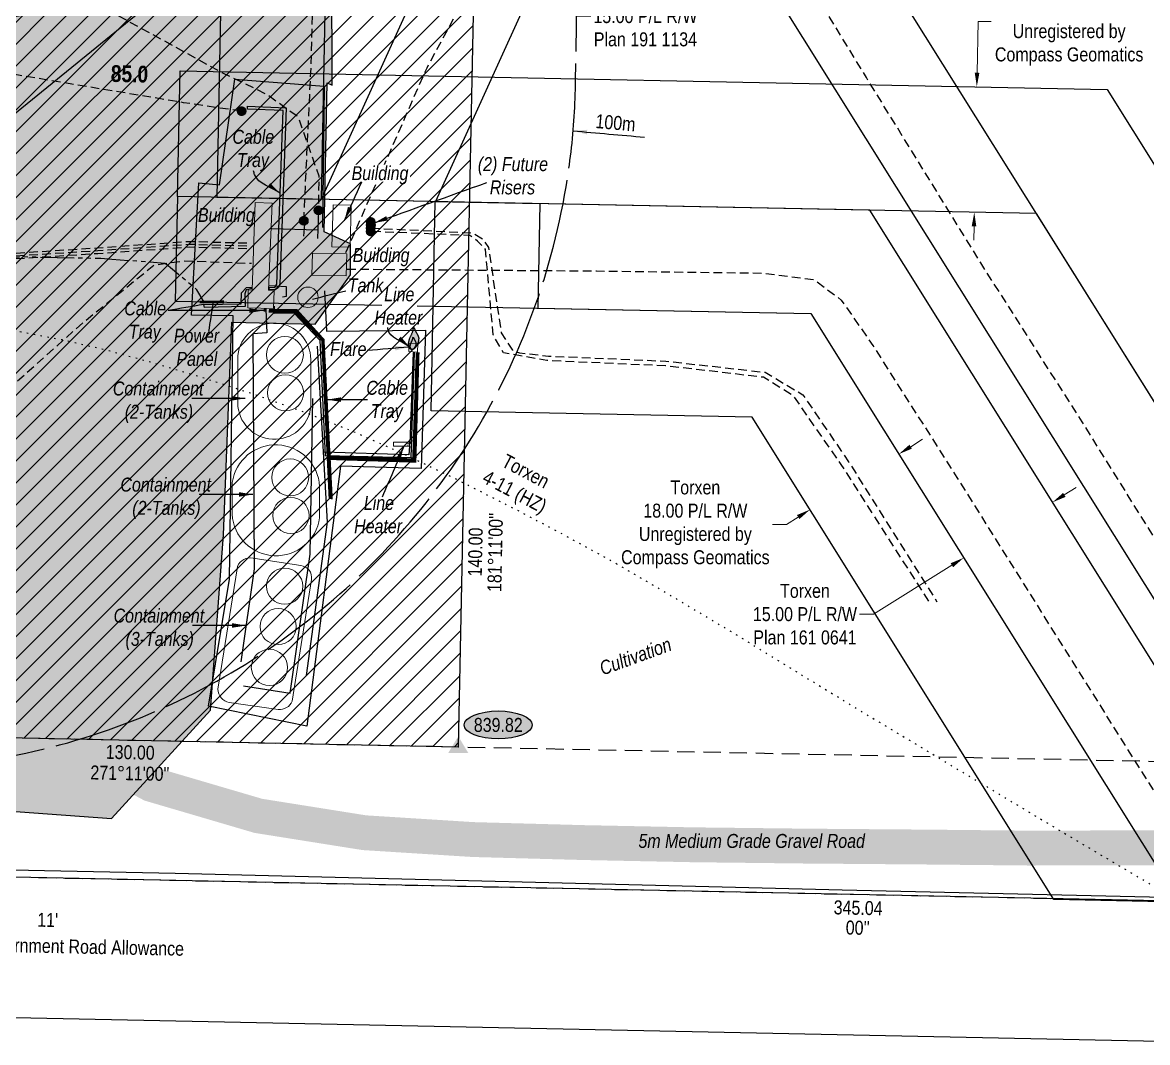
# Model space of a CAD drawing. Extents: x 396534 to 402867, y 5681657 to 5687495.
# Drawn here: x 401006 to 401811, y 5684359 to 5685090 of the extents above; entities that cross this region are included whole.
import ezdxf
from ezdxf.enums import TextEntityAlignment as Align

# ---------------------------------------------------------------- set-up
doc = ezdxf.new("R2010")
doc.units = 0
doc.header["$LTSCALE"] = 5
doc.header["$PDSIZE"] = 0.5
for name, pattern in [('foc-ACCESSROAD', [3.75, 2.5, -1.25]), ('foc-BUFFER', [16.75, 15, -1.75]), ('foc-DOT', [1, 0.2, -0.8]), ('POWERLINE5', [7.8, 2.4, -0.6, 0.6, -0.6, 0.6, -0.6, 2.4]), ('UG_PIPE', [1.875, 1.25, -0.625])]:
    doc.linetypes.add(name, pattern=pattern)
doc.layers.get('Defpoints').update_dxf_attribs({"color": 9})
for name, color, linetype in [('ABADATA-DRILL', 8, 'foc-DOT'), ('AS-CABLE', 224, 'foc-CABLE'), ('AS-FENCE', 48, 'foc-FENCE'), ('AS-PIPE-AG', 44, 'Continuous'), ('AS-PIPE-UG', 44, 'UG_PIPE'), ('AS-POWER-EXISTING', 72, 'POWERLINE5'), ('AS-POWER-EXISTING-T', 72, 'Continuous'), ('AS-ROADS', 254, 'Continuous'), ('AS-SYMBOL', 7, 'Continuous'), ('AUX-BUFFER', 7, 'foc-BUFFER'), ('C-AR', 13, 'foc-ACCESSROAD'), ('C-RW', 13, 'Continuous'), ('F-RW', 190, 'Continuous'), ('L-BD', 7, 'Continuous'), ('L-BD1', 253, 'Continuous'), ('L-MON', 1, 'Continuous'), ('L-ROAD-T', 7, 'Continuous'), ('L-SEC', 7, 'Continuous'), ('P-ELEVATION', 7, 'Continuous'), ('P-PROPOSED', 10, 'Continuous'), ('P-PROPOSED-EXISTING-H', 59, 'Continuous')]:
    doc.layers.add(name, color=color, linetype=linetype)
for name, color, linetype, lineweight in [('AS-GENERAL', 48, 'Continuous', 18), ('C-RW-T', 13, 'Continuous', 9), ('T-TEXT', 48, 'Continuous', 18)]:
    doc.layers.add(name, color=color, linetype=linetype, lineweight=lineweight)
doc.styles.add('80', font='ARIALN.TTF', dxfattribs={"height": 10})
doc.styles.add('80CG', font='ARIALN.TTF', dxfattribs={"height": 10})
doc.styles.add('80L', font='ARIALN.TTF', dxfattribs={"height": 10})
doc.styles.add('80LS', font='ARIALNI.TTF', dxfattribs={"height": 10})
doc.styles.add('BOLD', font='ARIALNB.TTF')
doc.styles.add('foc-LtypeFont', font='ARIALN.TTF', dxfattribs={"height": 7.35})
doc.linetypes.add('foc-CABLE', pattern='A,2,-1,["C",foc-LtypeFont,S=0.2,R=0,X=-0.625,Y=-0.75],-1.24,8', length=12.24)
doc.linetypes.add('foc-FENCE', pattern='A,10,-1,["X",foc-LtypeFont,S=0.2,R=0,X=-0.625,Y=-0.75],-1.24', length=12.24)
doc.dimstyles.new('Compass 5 000', dxfattribs={"dimscale": 5, "dimtxt": 9, "dimasz": 2, "dimexe": 0.2, "dimexo": 0.0625, "dimgap": 0.5, "dimtad": 0, "dimtih": 1, "dimtoh": 1, "dimzin": 0, "dimdsep": 46, "dimtxsty": '80CG', "dimcen": 0.1, "dimse1": 1, "dimse2": 1, "dimclrd": 256, "dimclrt": 256, "dimaunit": 1, "dimadec": 4, "dimazin": 0, "dimtfac": 0.06, "dimtofl": 0, "dimtmove": 0, "dimatfit": 1, "dimfxl": 0.2, "dimtolj": 1, "dimtzin": 0, "dimlwd": -1, "dimarcsym": 0})

# ---------------------------------------------------------------- blocks, each defined once
blk = doc.blocks.new('RISER')
h = blk.add_hatch(color=255)
h.dxf.hatch_style = 1
edge = h.paths.add_edge_path()
edge.add_arc((0, 0), 0.7, 0, 360)
blk.add_hatch(color=48).paths.add_polyline_path([(0.58, -0.15), (-0.58, -0.15, 0.774597)])
at = {"color": 48}
blk.add_line((-0.58, -0.15), (0.58, -0.15), dxfattribs=at)
blk.add_circle((0, 0), 0.6, dxfattribs=at)
blk = doc.blocks.new('FLARE')
h = blk.add_hatch(color=255)
h.dxf.hatch_style = 1
h.paths.add_polyline_path([(0.16, 2.41, 0.114147), (0.13, 2.43), (0.11, 2.44, 0.261551), (0.01, 2.42), (0, 2.41, 0.131268), (-0.03, 2.37), (-0.04, 2.35, 0.041497), (-0.05, 2.33), (-0.05, 2.29, 0.015174), (-0.05, 2.29), (-0.06, 2.24, 0.004376), (-0.06, 2.24), (-0.07, 2.18), (-0.08, 2.11), (-0.09, 2.05), (-0.1, 1.98), (-0.12, 1.91), (-0.14, 1.83), (-0.17, 1.76), (-0.19, 1.68), (-0.22, 1.61), (-0.26, 1.53), (-0.29, 1.46), (-0.32, 1.39), (-0.36, 1.32), (-0.39, 1.25, 0.000505), (-0.39, 1.25), (-0.43, 1.18, 0.002398), (-0.43, 1.18), (-0.46, 1.1, 0.004177), (-0.46, 1.1), (-0.5, 1.03, 0.005735), (-0.5, 1.03), (-0.53, 0.95, 0.006994), (-0.53, 0.95), (-0.56, 0.87, 0.00791), (-0.57, 0.87), (-0.6, 0.78, 0.008323), (-0.6, 0.78), (-0.63, 0.69, 0.008095), (-0.63, 0.68), (-0.66, 0.59, 0.008067), (-0.66, 0.59), (-0.68, 0.49, 0.008387), (-0.68, 0.49), (-0.7, 0.39, 0.009056), (-0.71, 0.38), (-0.72, 0.28, 0.010123), (-0.72, 0.28), (-0.74, 0.18, 0.011689), (-0.74, 0.18), (-0.75, 0.08, 0.013925), (-0.75, 0.08), (-0.75, -0.02, 0.016488), (-0.75, -0.02), (-0.75, -0.11, 0.017255), (-0.75, -0.12), (-0.74, -0.2, 0.01735), (-0.74, -0.2), (-0.73, -0.28, 0.017311), (-0.73, -0.29), (-0.71, -0.36, 0.01715), (-0.71, -0.36), (-0.69, -0.43, 0.016886), (-0.69, -0.44), (-0.66, -0.5, 0.016546), (-0.66, -0.5), (-0.63, -0.56, 0.016164), (-0.63, -0.56), (-0.6, -0.61, 0.016329), (-0.6, -0.62), (-0.57, -0.66, 0.018828), (-0.57, -0.67), (-0.54, -0.71, 0.022087), (-0.53, -0.71), (-0.5, -0.75, 0.025345), (-0.49, -0.76), (-0.46, -0.78, 0.028234), (-0.45, -0.79), (-0.42, -0.82, 0.030298), (-0.41, -0.82), (-0.37, -0.84, 0.031129), (-0.36, -0.85), (-0.32, -0.86, 0.030544), (-0.31, -0.87), (-0.27, -0.88, 0.028465), (-0.26, -0.88), (-0.22, -0.89, 0.025311), (-0.21, -0.89), (-0.16, -0.89, 0.02283), (-0.15, -0.89), (-0.11, -0.89, 0.021226), (-0.1, -0.89), (-0.05, -0.88, 0.020401), (-0.04, -0.88), (0, -0.87, 0.020299), (0.01, -0.87), (0.05, -0.85, 0.020911), (0.06, -0.85), (0.11, -0.83, 0.022277), (0.11, -0.83), (0.15, -0.81, 0.023712), (0.16, -0.8), (0.2, -0.78, 0.022408), (0.21, -0.78), (0.24, -0.75, 0.01993), (0.25, -0.74), (0.28, -0.72, 0.017146), (0.28, -0.71), (0.31, -0.68, 0.014211), (0.32, -0.68), (0.35, -0.64, 0.011221), (0.35, -0.64), (0.37, -0.61, 0.008212), (0.38, -0.61), (0.4, -0.57, 0.005172), (0.4, -0.57), (0.42, -0.54, 0.002523), (0.43, -0.54), (0.45, -0.5, 0.001671), (0.45, -0.5), (0.47, -0.47, 0.001229), (0.47, -0.47), (0.49, -0.44, 0.00075), (0.49, -0.44), (0.51, -0.41, 0.00026), (0.51, -0.41), (0.54, -0.37), (0.56, -0.34), (0.58, -0.3), (0.61, -0.27), (0.63, -0.23, 0.001311), (0.63, -0.23), (0.66, -0.19, 0.003726), (0.66, -0.19), (0.69, -0.15, 0.006065), (0.69, -0.14), (0.72, -0.1, 0.008452), (0.72, -0.1), (0.74, -0.05, 0.010991), (0.75, -0.05), (0.77, 0, 0.013767), (0.77, 0), (0.79, 0.05, 0.016839), (0.8, 0.05), (0.81, 0.1, 0.019104), (0.82, 0.11), (0.83, 0.15, 0.016987), (0.83, 0.16), (0.84, 0.21, 0.013636), (0.84, 0.21), (0.85, 0.26, 0.010244), (0.85, 0.27), (0.86, 0.31, 0.006846), (0.86, 0.32), (0.86, 0.37, 0.003419), (0.86, 0.37), (0.86, 0.41), (0.87, 0.46), (0.87, 0.5), (0.88, 0.54), (0.88, 0.59), (0.89, 0.63, 0.001278), (0.89, 0.63), (0.89, 0.67, 0.004735), (0.89, 0.67), (0.9, 0.71, 0.008354), (0.9, 0.72), (0.9, 0.76, 0.012059), (0.9, 0.76), (0.9, 0.8, 0.015712), (0.9, 0.81), (0.9, 0.85, 0.018457), (0.9, 0.85), (0.9, 0.89, 0.018102), (0.9, 0.9), (0.89, 0.94, 0.016533), (0.89, 0.95), (0.88, 0.99, 0.014576), (0.88, 0.99), (0.87, 1.03, 0.012435), (0.86, 1.04), (0.85, 1.08, 0.010283), (0.85, 1.09), (0.83, 1.13, 0.00824), (0.83, 1.13), (0.81, 1.18, 0.00638), (0.81, 1.18), (0.78, 1.23, 0.004735), (0.78, 1.23), (0.76, 1.29, 0.003388), (0.75, 1.29), (0.73, 1.34, 0.002345), (0.73, 1.34), (0.7, 1.4, 0.001492), (0.7, 1.4), (0.67, 1.46, 0.000746), (0.67, 1.46), (0.63, 1.51), (0.6, 1.57), (0.57, 1.62), (0.55, 1.68), (0.52, 1.73), (0.49, 1.78), (0.47, 1.83), (0.45, 1.87), (0.42, 1.92), (0.4, 1.97), (0.38, 2.02), (0.35, 2.08, 0.000332), (0.35, 2.08), (0.33, 2.13, 0.001849), (0.33, 2.13), (0.3, 2.19, 0.0038), (0.3, 2.19), (0.27, 2.24, 0.006473), (0.27, 2.24), (0.25, 2.29, 0.010865), (0.24, 2.3), (0.22, 2.34, 0.019524), (0.22, 2.34), (0.19, 2.38, 0.041077), (0.18, 2.39)])
at = {"color": 48, "flags": 128}
for points in [[(0.11, -0.72), (0.07, -0.74), (0.03, -0.76), (-0.02, -0.77), (-0.07, -0.78), (-0.11, -0.79), (-0.16, -0.79), (-0.2, -0.79), (-0.25, -0.78), (-0.29, -0.77), (-0.32, -0.76), (-0.36, -0.74), (-0.4, -0.71), (-0.43, -0.68), (-0.46, -0.65), (-0.49, -0.61), (-0.52, -0.56), (-0.54, -0.51), (-0.57, -0.46), (-0.59, -0.4), (-0.61, -0.33), (-0.63, -0.26), (-0.64, -0.19), (-0.65, -0.11), (-0.65, -0.02), (-0.65, 0.07), (-0.64, 0.17), (-0.63, 0.27), (-0.61, 0.36), (-0.58, 0.46), (-0.56, 0.56), (-0.53, 0.66), (-0.5, 0.75), (-0.47, 0.83), (-0.44, 0.91), (-0.41, 0.99), (-0.37, 1.06), (-0.34, 1.13), (-0.3, 1.2), (-0.27, 1.27), (-0.23, 1.34), (-0.2, 1.42), (-0.16, 1.49), (-0.13, 1.57), (-0.1, 1.65), (-0.07, 1.73), (-0.04, 1.8), (-0.02, 1.88), (0, 1.96), (0.01, 2.03), (0.02, 2.1), (0.03, 2.17), (0.04, 2.22), (0.05, 2.27), (0.05, 2.31), (0.06, 2.34), (0.08, 2.35), (0.09, 2.34), (0.11, 2.32), (0.13, 2.29), (0.16, 2.25), (0.18, 2.2), (0.21, 2.14), (0.24, 2.09), (0.26, 2.03), (0.29, 1.98), (0.31, 1.93), (0.33, 1.88), (0.36, 1.83), (0.38, 1.78), (0.41, 1.73), (0.43, 1.68), (0.46, 1.63), (0.49, 1.58), (0.52, 1.52), (0.55, 1.47), (0.58, 1.41), (0.61, 1.35), (0.64, 1.3), (0.67, 1.24), (0.69, 1.19), (0.72, 1.14), (0.74, 1.09), (0.75, 1.05), (0.77, 1), (0.78, 0.96), (0.79, 0.92), (0.8, 0.88), (0.8, 0.84), (0.8, 0.8), (0.8, 0.76), (0.8, 0.72), (0.79, 0.68), (0.79, 0.64), (0.78, 0.6), (0.78, 0.56), (0.77, 0.51), (0.77, 0.47), (0.76, 0.42), (0.76, 0.37), (0.76, 0.33), (0.75, 0.28), (0.74, 0.23), (0.73, 0.18), (0.72, 0.13), (0.7, 0.09), (0.68, 0.04), (0.66, 0), (0.63, -0.05), (0.61, -0.09), (0.58, -0.13), (0.55, -0.17), (0.53, -0.21), (0.5, -0.25), (0.48, -0.28), (0.45, -0.32), (0.43, -0.35), (0.41, -0.38), (0.39, -0.42), (0.37, -0.45), (0.34, -0.48), (0.32, -0.51), (0.3, -0.55), (0.27, -0.58), (0.24, -0.61), (0.21, -0.64), (0.18, -0.67), (0.15, -0.7)], [(0.02, -0.75), (-0.01, -0.76), (-0.03, -0.77), (-0.05, -0.78), (-0.08, -0.78), (-0.11, -0.79), (-0.13, -0.79), (-0.16, -0.79), (-0.18, -0.78), (-0.2, -0.78), (-0.23, -0.77), (-0.25, -0.76), (-0.26, -0.74), (-0.28, -0.73), (-0.3, -0.71), (-0.32, -0.69), (-0.33, -0.66), (-0.35, -0.63), (-0.36, -0.6), (-0.37, -0.57), (-0.39, -0.53), (-0.4, -0.49), (-0.4, -0.45), (-0.41, -0.41), (-0.41, -0.36), (-0.41, -0.31), (-0.4, -0.25), (-0.39, -0.2), (-0.38, -0.14), (-0.37, -0.09), (-0.36, -0.03), (-0.34, 0.02), (-0.32, 0.07), (-0.31, 0.12), (-0.29, 0.16), (-0.27, 0.21), (-0.25, 0.25), (-0.23, 0.29), (-0.21, 0.33), (-0.19, 0.37), (-0.17, 0.41), (-0.15, 0.45), (-0.14, 0.49), (-0.12, 0.53), (-0.1, 0.58), (-0.08, 0.62), (-0.07, 0.66), (-0.06, 0.71), (-0.05, 0.75), (-0.04, 0.79), (-0.03, 0.83), (-0.03, 0.87), (-0.02, 0.9), (-0.02, 0.93), (-0.01, 0.95), (-0.01, 0.96), (0, 0.97), (0.01, 0.96), (0.02, 0.95), (0.03, 0.94), (0.04, 0.91), (0.06, 0.88), (0.07, 0.86), (0.09, 0.82), (0.1, 0.79), (0.12, 0.76), (0.13, 0.74), (0.14, 0.71), (0.16, 0.68), (0.17, 0.65), (0.18, 0.63), (0.2, 0.6), (0.21, 0.57), (0.23, 0.54), (0.25, 0.51), (0.26, 0.47), (0.28, 0.44), (0.3, 0.41), (0.31, 0.38), (0.33, 0.35), (0.34, 0.32), (0.36, 0.29), (0.37, 0.27), (0.38, 0.24), (0.39, 0.22), (0.39, 0.19), (0.4, 0.17), (0.4, 0.15), (0.41, 0.13), (0.41, 0.1), (0.41, 0.08), (0.4, 0.06), (0.4, 0.04), (0.4, 0.01), (0.39, -0.01), (0.39, -0.03), (0.39, -0.06), (0.39, -0.08), (0.38, -0.11), (0.38, -0.14), (0.38, -0.16), (0.38, -0.19), (0.37, -0.22), (0.37, -0.24), (0.36, -0.27), (0.35, -0.3), (0.34, -0.32), (0.32, -0.35), (0.31, -0.37), (0.3, -0.4), (0.28, -0.42), (0.27, -0.44), (0.25, -0.46), (0.24, -0.48), (0.22, -0.5), (0.21, -0.52), (0.2, -0.54), (0.19, -0.56), (0.17, -0.58), (0.16, -0.6), (0.15, -0.61), (0.14, -0.63), (0.12, -0.65), (0.11, -0.67), (0.09, -0.69), (0.08, -0.7), (0.06, -0.72), (0.04, -0.74)]]:
    blk.add_lwpolyline(points, close=True, dxfattribs=at)
blk = doc.blocks.new('*D468')
at = {"layer": 'C-RW-T', "transparency": 16777216}
for p, q in [((401751.88, 5684751.59), (401760.36, 5684756.89)), ((401671.36, 5684701.23), (401615.25, 5684666.14)), ((401615.25, 5684666.14), (401605.25, 5684666.14))]:
    blk.add_line(p, q, dxfattribs=at)
for points in [[(401751, 5684753), (401752.77, 5684750.17), (401743.41, 5684746.29)], [(401670.48, 5684702.64), (401672.25, 5684699.82), (401679.84, 5684706.53)]]:
    blk.add_solid(points, dxfattribs=at)
at = {"layer": 'Defpoints', "color": 0, "transparency": 16777216}
for p in [(401743.41, 5684746.29), (401763.53, 5684714.1), (401699.97, 5684674.35)]:
    blk.add_point(p, dxfattribs=at)
at = {"layer": 'C-RW-T', "transparency": 16777216, "insert": (401566.17, 5684666.14), "char_height": 10, "attachment_point": 5, "style": '80CG'}
blk.add_mtext('\\A1;Torxen\\P15.00 P/L R/W\\PPlan 161 0641', dxfattribs=at)
blk = doc.blocks.new('*D469')
at = {"layer": 'C-RW-T', "transparency": 16777216}
for p, q in [((401689.41, 5685053.81), (401690.15, 5685090.48)), ((401690.15, 5685090.48), (401700.15, 5685090.48)), ((401687.21, 5684943.87), (401687.01, 5684933.87))]:
    blk.add_line(p, q, dxfattribs=at)
for points in [[(401687.75, 5685053.85), (401691.08, 5685053.78), (401689.21, 5685043.81)], [(401685.55, 5684943.9), (401688.88, 5684943.84), (401687.41, 5684953.87)]]:
    blk.add_solid(points, dxfattribs=at)
at = {"layer": 'Defpoints', "color": 0, "transparency": 16777216}
for p in [(401474.95, 5685048.1), (401689.21, 5685043.81), (401473.15, 5684958.16)]:
    blk.add_point(p, dxfattribs=at)
at = {"layer": 'C-RW-T', "transparency": 16777216, "insert": (401755.32, 5685090.48), "char_height": 10, "attachment_point": 5, "style": '80CG', "bg_fill": 3, "box_fill_scale": 1.1, "bg_fill_color": 256, "bg_fill_true_color": 13158600, "bg_fill_transparency": 0}
blk.add_mtext('\\A1;Torxen\\P18.00 P/L R/W\\PUnregistered by\\PCompass Geomatics ', dxfattribs=at)
blk = doc.blocks.new('STRIA')
blk.add_hatch(color=255).paths.add_polyline_path([(-0.04, 1.52), (-1.47, -0.87), (1.39, -0.87)])
blk = doc.blocks.new('STRIAA')
blk.add_blockref('STRIA', (0, 0))
blk = doc.blocks.new('STRIB')
at = {"color": 1}
blk.add_solid([(-1.12, -0.67), (-0.04, 1.13), (1.04, -0.67)], dxfattribs=at)
blk = doc.blocks.new('STRIBB')
blk.add_blockref('STRIB', (0, 0))
blk = doc.blocks.new('STRICC')
for name in ['STRIAA', 'STRIBB']:
    blk.add_blockref(name, (0, 0))
blk = doc.blocks.new('fdspike')
blk.add_blockref('STRICC', (0, 0))
blk = doc.blocks.new('*D473')
at = {"layer": 'C-RW-T', "transparency": 16777216}
for p, q in [((401641.87, 5684786.11), (401650.35, 5684791.41)), ((401561.35, 5684735.75), (401552.87, 5684730.45)), ((401552.87, 5684730.45), (401542.87, 5684730.45))]:
    blk.add_line(p, q, dxfattribs=at)
for points in [[(401640.98, 5684787.52), (401642.75, 5684784.7), (401633.39, 5684780.81)], [(401560.46, 5684737.17), (401562.23, 5684734.34), (401569.83, 5684741.06)]]:
    blk.add_solid(points, dxfattribs=at)
at = {"layer": 'Defpoints', "color": 0, "transparency": 16777216}
for p in [(401641.29, 5684768.17), (401569.83, 5684741.06), (401577.73, 5684728.42)]:
    blk.add_point(p, dxfattribs=at)
at = {"layer": 'C-RW-T', "transparency": 16777216, "insert": (401487.7, 5684730.45), "char_height": 10, "attachment_point": 5, "style": '80CG'}
blk.add_mtext('\\A1;Torxen\\P18.00 P/L R/W\\PUnregistered by\\PCompass Geomatics ', dxfattribs=at)
blk = doc.blocks.new('*D476')
at = {"layer": 'C-RW-T', "transparency": 16777216}
for p, q in [((401291.57, 5685144.89), (401282.46, 5685149.03)), ((401378.04, 5685105.64), (401402.87, 5685094.37)), ((401402.87, 5685094.37), (401412.87, 5685094.37))]:
    blk.add_line(p, q, dxfattribs=at)
for points in [[(401292.25, 5685146.41), (401290.88, 5685143.38), (401300.67, 5685140.76)], [(401378.73, 5685107.16), (401377.35, 5685104.12), (401368.94, 5685109.77)]]:
    blk.add_solid(points, dxfattribs=at)
at = {"layer": 'Defpoints', "color": 0, "transparency": 16777216}
for p in [(401295.28, 5685128.88), (401368.94, 5685109.77), (401363.54, 5685097.89)]:
    blk.add_point(p, dxfattribs=at)
at = {"layer": 'C-RW-T', "transparency": 16777216, "insert": (401451.95, 5685094.37), "char_height": 10, "attachment_point": 5, "style": '80CG', "bg_fill": 3, "box_fill_scale": 1.1, "bg_fill_color": 256, "bg_fill_true_color": 13158600, "bg_fill_transparency": 0}
blk.add_mtext('\\A1;Torxen\\P15.00 P/L R/W\\PPlan 191 1134', dxfattribs=at)
blk = doc.blocks.new('we')
at = {"layer": 'P-ELEVATION'}
h = blk.add_hatch(color=111, dxfattribs=at)
h.dxf.hatch_style = 1
edge = h.paths.add_edge_path()
edge.add_ellipse((0, 0), major_axis=(-24.38, 0), ratio=0.410256, start_angle=0, end_angle=360)
at = {"layer": 'P-ELEVATION', "color": 7, "flags": 128}
blk.add_lwpolyline([(0, 0, 12.5, 0, 0), (-12.42, -6.43, 0, 0, 0)], format="xyseb", dxfattribs=at)
at = {"layer": 'P-ELEVATION', "color": 7}
blk.add_ellipse((0, 0), major_axis=(-24.38, 0), ratio=0.410256, dxfattribs=at)
at = {"layer": 'P-ELEVATION', "style": '80'}
blk.add_attdef('ELEVATION', text='', height=10, dxfattribs=at).set_placement((0, 0), align=Align.MIDDLE_CENTER)

msp = doc.modelspace()

# ---------------------------------------------------------------- hatches: boundary and pattern name
at = {"layer": 'AS-CABLE', "linetype": 'ByBlock'}
h = msp.add_hatch(color=256, dxfattribs=at)
h.dxf.hatch_style = 1
h.paths.add_polyline_path([(401167.125, 5685029.997), (401194.608, 5685028.763), (401190.161, 5684902.696), (401189.332, 5684900.038), (401186.774, 5684898.489), (401182.598, 5684898.604), (401182.727, 5684900.218), (401186.694, 5684900.173), (401188.133, 5684902.521), (401192.464, 5685026.904), (401166.93, 5685027.764)])
h = msp.add_hatch(color=256, dxfattribs=at)
h.dxf.hatch_style = 1
h.paths.add_polyline_path([(401135.721, 5684887.848), (401162.429, 5684888.338), (401162.814, 5684896.216), (401166.306, 5684900.133), (401170.188, 5684900.393), (401170.223, 5684899.299), (401166.021, 5684898.384), (401165.032, 5684895.587), (401165.327, 5684886.509), (401136.141, 5684885.785)])
at = {"layer": 'AS-ROADS'}
h = msp.add_hatch(color=256, dxfattribs=at)
h.dxf.hatch_style = 1
h.paths.add_polyline_path([(401227.706, 5685044.926), (401227.522, 5685125.6), (401101.644, 5685142.202), (401028.904, 5685098.617), (400910.336, 5685078.789), (400648.62, 5685008.256), (400593.58, 5684976.737), (400565.343, 5684944.708), (400542.796, 5684888.244), (400536.282, 5684812.871), (400598.106, 5684649.115), (400594.504, 5684573.966), (400638.008, 5684545.714), (400889.443, 5684533.035), (401069.666, 5684519.826), (401140.613, 5684597.542), (401149.815, 5684722.954), (401155.905, 5684875.22), (401215.406, 5684873.831), (401240.761, 5684909.132), (401240.741, 5684931.324), (401222.006, 5684939.852), (401223.964, 5685046.635)])
at = {"layer": 'P-PROPOSED-EXISTING-H'}
h = msp.add_hatch(dxfattribs=at)
h.set_pattern_fill('ANSI31', color=256, scale=3.5)
h.set_pattern_definition([(45, (-868.972, 1902.179), (-7.857724106, 7.857724106), [])])
h.paths.add_polyline_path([(400783.131, 5685282.127), (400770.217, 5684657.502), (400843.622, 5684580.997), (401318.146, 5684571.147), (401332.466, 5685270.467)])

# ---------------------------------------------------------------- linework, layer by layer
at = {"layer": 'ABADATA-DRILL', "flags": 128}
msp.add_lwpolyline([(400672.832, 5684884.444), (400672.832, 5684884.444), (400677.293, 5684882.456), (400677.888, 5684882.194), (400678.136, 5684882.089), (400680.225, 5684881.497), (400681.046, 5684882.531), (400681.073, 5684883.931), (400680.293, 5684884.947), (400680.154, 5684885.5), (400681.22, 5684886.279), (400681.54, 5684887.322), (400680.732, 5684886.938), (400679.39, 5684884.814), (400678.035, 5684882.041), (400677.94, 5684879.742), (400679.307, 5684878.065), (400681.087, 5684877.029), (400682.775, 5684876.396), (400683.333, 5684876.785), (400682.55, 5684877.651), (400682.056, 5684877.96), (400682.007, 5684878.012), (400682.156, 5684877.958), (400683.357, 5684878.035), (400686.414, 5684878.324), (400686.513, 5684878.322), (400691.375, 5684878.827), (400698.238, 5684879.442), (400706.897, 5684879.821), (400717.197, 5684879.718), (400729.196, 5684879.531), (400742.948, 5684879.51), (400758.607, 5684879.801), (400776.119, 5684880.256), (400795.376, 5684880.377), (400816.172, 5684880.016), (400838.513, 5684879.326), (400862.353, 5684878.556), (400887.692, 5684877.756), (400914.579, 5684876.875), (400942.957, 5684875.465), (400972.761, 5684872.827), (401003.484, 5684868.62), (401034.873, 5684862.7), (401066.781, 5684855.17), (401099.76, 5684846.168), (401134.313, 5684835.834), (401170.042, 5684824.277), (401206.594, 5684811.354), (401243.215, 5684796.829), (401280.147, 5684780.347), (401317.301, 5684762.461), (401354.883, 5684743.416), (401392.996, 5684723.411), (401431.336, 5684702.251), (401469.553, 5684679.893), (401507.711, 5684657.086), (401545.71, 5684633.882), (401583.707, 5684610.529), (401621.908, 5684587.371), (401660.31, 5684564.258), (401698.812, 5684541.195), (401737.314, 5684518.081), (401776.017, 5684495.014), (401814.822, 5684472.094), (401853.787, 5684449.621), (401854.766, 5684449.078)], dxfattribs=at)
at = {"layer": 'AS-CABLE', "linetype": 'ByBlock', "flags": 128}
for points in [[(401167.125, 5685029.997), (401194.608, 5685028.763), (401190.161, 5684902.696), (401189.332, 5684900.038), (401186.774, 5684898.489), (401182.598, 5684898.604), (401182.727, 5684900.218), (401186.694, 5684900.173), (401188.133, 5684902.521), (401192.464, 5685026.904), (401166.93, 5685027.764)], [(401135.721, 5684887.848), (401162.429, 5684888.338), (401162.814, 5684896.216), (401166.306, 5684900.133), (401170.188, 5684900.393), (401170.223, 5684899.299), (401166.021, 5684898.384), (401165.032, 5684895.587), (401165.327, 5684886.509), (401136.141, 5684885.785)]]:
    msp.add_lwpolyline(points, close=True, dxfattribs=at)
at = {"layer": 'AS-CABLE', "linetype": 'ByBlock', "const_width": 1.998, "flags": 128}
for points in [[(401179.74, 5684885.121), (401179.685, 5684882.677)], [(401182.298, 5684883.072), (401201.542, 5684882.552), (401220.766, 5684862.509), (401226.077, 5684749.586), (401227.071, 5684749.516), (401221.226, 5684862.689), (401202.167, 5684883.661), (401182.343, 5684883.741)], [(401289.23, 5684853.711), (401286.972, 5684775.65), (401225.702, 5684777.608), (401225.592, 5684778.747), (401285.938, 5684776.724), (401288.496, 5684853.496)]]:
    msp.add_lwpolyline(points, dxfattribs=at)
at = {"layer": 'AS-FENCE', "flags": 128}
for points in [[(401126.893, 5684880.254), (401132.109, 5684974.922), (401147.002, 5684973.548), (401157.878, 5685049.326), (401221.94, 5685044.35), (401220.716, 5684943.148)], [(401222.1, 5684897.72), (401223.694, 5684868.774), (401294.386, 5684869.588), (401291.304, 5684770.494), (401233.681, 5684772.078), (401209.491, 5684585.895), (401139.143, 5684600.298), (401154.206, 5684691.309), (401156.894, 5684879.879), (401127.053, 5684880.184), (401126.893, 5684880.254)], [(401854.766, 5684462.646), (401592.932, 5684468.447), (401115.277, 5684480.382), (400145.463, 5684500.424)]]:
    msp.add_lwpolyline(points, dxfattribs=at)
at = {"layer": 'AS-GENERAL', "flags": 128}
for points in [[(401172.466, 5684960.913), (401184.591, 5684960.464), (401182.133, 5684898.125), (401186.22, 5684897.715), (401185.74, 5684885.1), (401167.225, 5684885.55), (401167.545, 5684898.07), (401170.467, 5684898.379)], [(401228.401, 5684959.212), (401241.346, 5684958.927), (401240.446, 5684928.877), (401227.506, 5684929.192)], [(401213.557, 5684924.633), (401213.008, 5684908.991), (401237.767, 5684908.416), (401238.237, 5684924.128)], [(401288.736, 5684853.851), (401288.911, 5684859.931), (401282.626, 5684860.261), (401282.461, 5684854.24)], [(401271.475, 5684789.358), (401283.085, 5684789.358), (401283.085, 5684786.456), (401271.475, 5684786.456)]]:
    msp.add_lwpolyline(points, close=True, dxfattribs=at)
for points in [[(401160.086, 5684851.358, -0.9429741), (401212.393, 5684848.535), (401212.393, 5684814.678, -0.9429741), (401160.086, 5684817.5), (401160.086, 5684851.358)], [(401159.531, 5684698.713, -0.3914138), (401169.323, 5684706.411), (401205.219, 5684701.016, -0.4312745), (401212.833, 5684691.024), (401199.119, 5684603.875, -0.3249647), (401189.017, 5684597.96), (401153.876, 5684602.951, -0.3366935), (401145.833, 5684612.488), (401159.531, 5684698.713)]]:
    msp.add_lwpolyline(points, format="xyb", dxfattribs=at)
for points in [[(401156.099, 5684760.342), (401156.09, 5684737.691)], [(401218.648, 5684757.604), (401218.648, 5684735.164)]]:
    msp.add_lwpolyline(points, dxfattribs=at)
at = {"layer": 'AS-GENERAL'}
for centre, radius in [((401210.314, 5684893.074), 7.338), ((401193.796, 5684851.863), 13.229), ((401194.31, 5684824.671), 12.961), ((401197.624, 5684764.093), 13.229), ((401198.138, 5684736.901), 12.961), ((401193.641, 5684686.252), 12.961), ((401188.964, 5684657.32), 12.961), ((401182.737, 5684628.107), 12.961)]:
    msp.add_circle(centre, radius, dxfattribs=at)
for centre, start, end in [((401187.242, 5684755.974), 2.971947, 172.015583), ((401187.49, 5684739.428), 183.164714, 352.20835)]:
    msp.add_arc(centre, 31.448, start, end, dxfattribs=at)
at = {"layer": 'AS-PIPE-AG', "flags": 128}
for points in [[(401208.102, 5684948.29), (401207.193, 5684936.775)], [(401217.839, 5684955.26), (401217.14, 5684935.126)], [(401217.215, 5684941.236), (401184.502, 5684942.065)], [(401192.095, 5684893.518), (401194.967, 5684893.788), (401194.977, 5684900.448), (401182.667, 5684901.207)], [(401180.259, 5684884.331), (401180.779, 5684867.53), (401170.747, 5684866.875), (401171.826, 5684698.698), (401162.274, 5684632.042)], [(401186.185, 5684886.704), (401186.04, 5684881.813), (401200.133, 5684881.833), (401218.738, 5684862.314), (401222.65, 5684779.891), (401284.249, 5684778.397), (401286.657, 5684853.581)], [(401216.969, 5684858.067), (401224.069, 5684732.155), (401209.146, 5684622.175)], [(401285.573, 5684853.506), (401283.195, 5684788.279), (401281.597, 5684787.895)], [(401164.133, 5684614.761), (401197.7, 5684609.675), (401211.899, 5684709.134), (401213.752, 5684820.588)], [(401281.257, 5684786.95), (401283.085, 5684786.456), (401282.606, 5684780.261), (401221.756, 5684782.069)]]:
    msp.add_lwpolyline(points, dxfattribs=at)
at = {"layer": 'AS-PIPE-UG', "flags": 128}
for points in [[(401207.356, 5684947.892), (401212.531, 5685057.332), (401215.081, 5685147.972), (401222.636, 5685238.842), (401230.686, 5685257.517), (401344.871, 5685349.102), (401365.93, 5685363.88)], [(401162.786, 5685026.342), (401121.211, 5685032.422), (401058.406, 5685042.857), (400989.106, 5685054.412), (400935.471, 5685068.762), (400902.266, 5685072.377), (400835.731, 5685081.127), (400804.516, 5685081.817), (400800.216, 5685076.582), (400793.871, 5685029.057), (400787.601, 5684981.102), (400767.836, 5684932.652), (400758.436, 5684879.482), (400753.076, 5684822.992), (400738.941, 5684765.012), (400731.601, 5684760.572), (400681.146, 5684769.517), (400656.656, 5684779.772), (400653.891, 5684788.117), (400658.556, 5684808.557)], [(401654.936, 5684675.522), (401592.056, 5684773.412), (401557.921, 5684822.532), (401536.591, 5684835.767), (401466.266, 5684843.967), (401381.276, 5684847.737), (401350.276, 5684853.307), (401342.996, 5684866.227), (401337.451, 5684927.287), (401331.671, 5684933.317), (401326.281, 5684937.302), (401255.226, 5684940.197)], [(401255.251, 5684942.642), (401328.476, 5684939.197), (401335.416, 5684934.902), (401339.531, 5684928.707), (401348.721, 5684867.722), (401356.681, 5684855.112), (401361.851, 5684853.242), (401382.566, 5684851.002), (401466.596, 5684847.367), (401537.641, 5684839.402), (401564.626, 5684823.347), (401597.451, 5684775.317), (401660.691, 5684675.052)], [(400662.146, 5684873.972), (400716.586, 5684863.317), (400765.721, 5684852.592), (400838.331, 5684834.152), (400888.206, 5684821.827), (400971.356, 5684808.272), (400978.166, 5684812.067), (400997.876, 5684829.222), (401050.326, 5684875.822), (401100.036, 5684916.047), (401121.186, 5684919.187), (401169.871, 5684917.422)]]:
    msp.add_lwpolyline(points, dxfattribs=at)
at = {"layer": 'AS-PIPE-UG', "color": 44, "linetype": 'UG_PIPE', "flags": 128}
for points in [[(401854.766, 5684659.143), (401847.851, 5684670.352), (401764.611, 5684803.967), (401692.106, 5684917.657), (401610.116, 5685050.482), (401539.476, 5685166.452), (401441.201, 5685322.262), (401414.578, 5685363.88)], [(401237.521, 5684925.152), (401295.571, 5685057.462), (401384.731, 5685221.267), (401391.711, 5685242.977), (401391.856, 5685266.217), (401375.231, 5685306.237)], [(401041.783, 5685112.701), (401149.151, 5685053.814), (401180.885, 5685038.442), (401203.126, 5685022.485), (401218.024, 5684980.124), (401217.914, 5684955.165)], [(401166.654, 5684931.732), (401125.317, 5684932.871), (401059.711, 5684928.265), (400972.257, 5684922.694), (400940.613, 5684919.437)], [(401166.599, 5684929.735), (401125.36, 5684930.871), (401059.844, 5684926.271), (400972.377, 5684920.7), (400887.648, 5684918.652)], [(401166.543, 5684927.738), (401125.402, 5684928.872), (401059.978, 5684924.278), (400986.96, 5684919.627)]]:
    msp.add_lwpolyline(points, dxfattribs=at)
at = {"layer": 'AS-POWER-EXISTING', "flags": 128}
msp.add_lwpolyline([(401136.111, 5684889.582), (401130.746, 5684898.447), (401108.016, 5684917.367), (401062.071, 5684920.747), (401006.591, 5684921.947), (400927.366, 5684919.707), (400863.416, 5684930.587)], dxfattribs=at)
at = {"layer": 'AS-POWER-EXISTING', "linetype": 'Continuous', "const_width": 1.999, "flags": 128}
msp.add_lwpolyline([(401132.836, 5684889.697), (401150.246, 5684889.787)], dxfattribs=at)
at = {"layer": 'AS-ROADS', "flags": 128}
msp.add_lwpolyline([(401227.706, 5685044.926), (401227.522, 5685125.6), (401101.644, 5685142.202), (401028.904, 5685098.617), (400910.336, 5685078.789), (400648.62, 5685008.256), (400593.58, 5684976.737), (400565.343, 5684944.708), (400542.796, 5684888.244), (400536.282, 5684812.871), (400598.106, 5684649.115), (400594.504, 5684573.966), (400638.008, 5684545.714), (400889.443, 5684533.035), (401069.666, 5684519.826), (401140.613, 5684597.542), (401149.815, 5684722.954), (401155.905, 5684875.22), (401215.406, 5684873.831), (401240.761, 5684909.132), (401240.741, 5684931.324), (401222.006, 5684939.852), (401223.964, 5685046.635)], close=True, dxfattribs=at)
at = {"layer": 'AS-ROADS', "const_width": 24.969, "flags": 128}
msp.add_lwpolyline([(401031.322, 5684579.836), (401097.987, 5684544.355), (401174.78, 5684521.774), (401250.678, 5684509.699), (401328.619, 5684504.798), (401407.834, 5684502.63), (401485.84, 5684501.056), (401567.404, 5684500.112), (401651.165, 5684499.447), (401726.284, 5684498.698), (401801.288, 5684498.873), (401854.766, 5684499.109)], dxfattribs=at)
at = {"layer": 'C-AR', "flags": 128}
for points in [[(401854.766, 5684460.111), (400666.661, 5684484.663), (400684.838, 5685363.88)], [(400784.821, 5685363.88), (400770.217, 5684657.502), (400843.632, 5684580.987), (401854.766, 5684560.091)]]:
    msp.add_lwpolyline(points, dxfattribs=at)
at = {"layer": 'C-RW'}
msp.add_lwpolyline([(401417.848, 5685363.88), (401397.111, 5685347.412), (400910.431, 5684951.309)], dxfattribs=at)
at = {"layer": 'C-RW', "flags": 128}
for points in [[(401417.848, 5685363.88), (401148.695, 5685145.23), (401144.999, 5684964.723), (401219.954, 5684963.25), (401222.951, 5685109.615), (401538.831, 5685363.88)], [(401220.1, 5684963.247), (401357.297, 5685265.517), (401296.14, 5685363.88)], [(401386.82, 5685363.88), (401443.311, 5685273.632), (401301.736, 5684961.717)], [(401854.766, 5684756.696), (401731.988, 5684952.977), (401117.011, 5684965.282), (401118.81, 5685055.227), (401782.448, 5685041.949), (401854.766, 5684926.337)], [(401854.766, 5684568.226), (401612.54, 5684955.532), (401116.816, 5684965.277), (401115.342, 5684890.322), (401263.23, 5684887.415)], [(401288.55, 5684886.917), (401570.495, 5684881.375), (401833.988, 5684460.065)]]:
    msp.add_lwpolyline(points, dxfattribs=at)
msp.add_lwpolyline([(401744.432, 5684461.874), (401528.445, 5684807.225), (401298.431, 5684811.701), (401301.401, 5684961.662), (401376.356, 5684960.177), (401374.871, 5684885.197), (401570.484, 5684881.39), (401833.988, 5684460.065)], close=True, dxfattribs=at)
at = {"layer": 'F-RW', "flags": 128}
for points in [[(401854.766, 5684615.377), (401386.556, 5685363.88)], [(401474.461, 5685363.88), (401854.766, 5684756.432)]]:
    msp.add_lwpolyline(points, dxfattribs=at)
at = {"layer": 'L-SEC', "flags": 128}
for points in [[(401854.766, 5684460.111), (400145.463, 5684495.434)], [(401854.766, 5684359.489), (400145.463, 5684394.813)]]:
    msp.add_lwpolyline(points, dxfattribs=at)

# ---------------------------------------------------------------- block references
at = {"layer": 'AS-SYMBOL'}
for name, p, xscale, yscale, zscale in [('RISER', (401162.786, 5685026.342), 4.997960149999977, 4.997960149999977, 4.997960149999977), ('RISER', (401217.844, 5684955.325), 4.993872654661072, 4.993872654661072, 4.993872654661072), ('RISER', (401207.356, 5684947.892), 4.997960149999977, 4.997960149999977, 4.997960149999977), ('RISER', (401255.241, 5684947.037), 4.997960149999977, 4.997960149999977, 4.997960149999977), ('RISER', (401255.336, 5684944.847), 4.997960149999977, 4.997960149999977, 4.997960149999977), ('RISER', (401255.226, 5684940.197), 4.997960149999977, 4.997960149999977, 4.997960149999977), ('RISER', (401255.251, 5684942.642), 4.997960149999977, 4.997960149999977, 4.997960149999977), ('FLARE', (401285.603, 5684859.696), 4.993872654661072, 4.993872654661072, 4.993872654661072)]:
    msp.add_blockref(name, p, dxfattribs=dict(at, xscale=xscale, yscale=yscale, zscale=zscale))
at = {"layer": 'L-BD1', "xscale": 0.99959203, "yscale": 0.99959203, "zscale": 0.99959203}
msp.add_blockref('we', (401346.592, 5684586.868), dxfattribs=at).add_auto_attribs({'ELEVATION': '839.82'})
at = {"layer": 'L-MON', "xscale": 4.997960149999977, "yscale": 4.997960149999977, "zscale": 4.997960149999977}
msp.add_blockref('fdspike', (401318.146, 5684571.147), dxfattribs=at)

# ---------------------------------------------------------------- texts
at = {"layer": 'AS-CABLE', "linetype": 'ByBlock', "char_height": 9.98775, "attachment_point": 1, "style": '80L'}
for insert in [(401167.931, 5685012.972), (401090.473, 5684890.142), (401263.742, 5684833.277)]:
    msp.add_mtext_dynamic_manual_height_columns('\\pi-11.65196;{\\fArial Narrow|b0|i1|c0|p34;Cable \\P\\pi-8.44307;Tray}', width=5.26948, gutter_width=50, heights=[0], dxfattribs=dict(at, insert=insert))
at = {"layer": 'AS-GENERAL', "char_height": 9.98775, "attachment_point": 1, "style": '80L'}
for s, width, insert in [('{\\fArial Narrow|b0|i1|c0|p34;Building}', 40.82992, (401131.556, 5684956.982)), ('{\\fArial Narrow|b0|i1|c0|p34;Building}', 40.82992, (401242.363, 5684928.261)), ('{\\fArial Narrow|b0|i1|c0|p34;Tank}', 40.82992, (401238.844, 5684906.594)), ('\\pi9.96734;{\\fArial Narrow|b0|i1|c0|p34;Line \\P\\pi2.9875;Heater}', 40.82992, (401254.953, 5684900.179)), ('\\pi0.32131;{\\fArial Narrow|b0|i1|c0|p34;Flare}', 25.91176, (401225.839, 5684860.984)), ('\\pi0.58404;{\\fArial Narrow|b0|i1|c0|p34;Containment\\P\\pi9.08657;(2-Tanks)}', 65.4957, (401070.064, 5684832.76)), ('\\pi0.58404;{\\fArial Narrow|b0|i1|c0|p34;Containment\\P\\pi9.08657;(2-Tanks)}', 65.4957, (401075.459, 5684763.955)), ('\\pi9.96734;{\\fArial Narrow|b0|i1|c0|p34;Line \\P\\pi2.9875;Heater}', 40.82992, (401240.393, 5684750.818)), ('\\pi0.58404;{\\fArial Narrow|b0|i1|c0|p34;Containment\\P\\pi9.08657;(3-Tanks)}', 65.4957, (401070.588, 5684670.14)), ('{\\fArial Narrow|b0|i1|c0|p34;5m Medium Grade Gravel Road}', 163.0265, (401446.96, 5684508.815))]:
    msp.add_mtext_dynamic_manual_height_columns(s, width=width, gutter_width=50, heights=[0], dxfattribs=dict(at, insert=insert))
at = {"layer": 'AS-POWER-EXISTING-T', "insert": (401113.219, 5684870.6), "char_height": 9.98775, "attachment_point": 1, "style": '80L'}
msp.add_mtext_dynamic_manual_height_columns('\\pi1.06847;{\\fArial Narrow|b0|i1|c0|p34;Power\\P\\pi2.90455;Panel}', width=35.05699, gutter_width=50, heights=[0], dxfattribs=at)
at = {"layer": 'AUX-BUFFER', "style": '80CG'}
msp.add_text('100m', height=9.9959, rotation=354.937576, dxfattribs=at).set_placement((401430.557, 5685018.038), align=Align.MIDDLE_CENTER)
at = {"layer": 'L-BD', "style": '80L'}
for s, p in [('345.04', (401604.248, 5684455.926)), ("00''", (401603.956, 5684441.685))]:
    msp.add_text(s, height=9.9959, rotation=358.8245, dxfattribs=at).set_placement(p, align=Align.MIDDLE)
at = {"layer": 'L-BD1', "color": 3, "style": 'BOLD'}
msp.add_text('85.0', height=11.9951, rotation=358.8131, dxfattribs=at).set_placement((401082.545, 5685053.064), align=Align.MIDDLE)
at = {"layer": 'L-BD1', "style": '80L'}
for s, rotation, p in [('140.00', 88.8269, (401330.119, 5684710.69)), ('130.00', 358.8131, (401083.069, 5684567.285)), ('271°11\'00"', 358.8131, (401082.758, 5684552.294)), ("11'", 358.7804, (401023.97, 5684447.247))]:
    msp.add_text(s, height=9.9959, rotation=rotation, dxfattribs=at).set_placement(p, align=Align.MIDDLE)
at = {"layer": 'L-ROAD-T', "insert": (401047.256, 5684433.118), "char_height": 9.99182, "width": 149.06246, "attachment_point": 2, "rotation": 358.81613, "style": '80L', "bg_fill": 3, "box_fill_scale": 1.15, "bg_fill_color": 256, "bg_fill_true_color": 256, "bg_fill_transparency": 0}
msp.add_mtext('Government Road Allowance', dxfattribs=at)

# ---------------------------------------------------------------- dimensions: what is measured, and where the dimension line sits
at = {"layer": 'C-RW-T'}
dim = msp.add_aligned_dim(p1=(401641.294, 5684768.17), p2=(401577.732, 5684728.417), distance=-14.908, text='Torxen\\P18.00 P/L R/W\\PUnregistered by\\PCompass Geomatics ', dimstyle='Compass 5 000', dxfattribs=at)
dim.commit()
dim.dimension.update_dxf_attribs({"geometry": '*D473', "text_midpoint": (401487.7, 5684730.451)})
dim = msp.add_linear_dim(base=(401743.406, 5684746.285), p1=(401699.973, 5684674.347), p2=(401763.535, 5684714.1), angle=32.022346, text='Torxen\\P15.00 P/L R/W\\PPlan 161 0641', dimstyle='Compass 5 000', dxfattribs=at)
dim.commit()
dim.dimension.update_dxf_attribs({"geometry": '*D468', "text_midpoint": (401566.17, 5684666.137), "dimtype": 161})

# ---------------------------------------------------------------- leaders
at = {"layer": 'AS-CABLE', "linetype": 'ByBlock', "path_type": 1}
for points in [[(401190.398, 5684967.569), (401172.144, 5684980.89), (401171.319, 5684983.572)], [(401135.721, 5684887.848), (401110.14, 5684883.601)], [(401224.007, 5684819.782), (401252.854, 5684819.893)]]:
    msp.add_leader(points, dimstyle='Compass 5 000', override={"dimgap": 0.5, "dimtad": 0}, dxfattribs=at)
msp.add_leader([(401178.414, 5684883.558), (401110.14, 5684883.601)], dimstyle='Compass 5 000', dxfattribs=at)
at = {"layer": 'AS-GENERAL', "path_type": 1}
for points in [[(401213.49, 5684891.76), (401237.39, 5684897.815)], [(401283.328, 5684857.214), (401267.587, 5684870.45), (401267.479, 5684871.535)], [(401282.662, 5684857.43), (401252.671, 5684854.898)], [(401165.46, 5684820.698), (401127.085, 5684820.698)], [(401278.932, 5684786.456), (401263.547, 5684750.063)], [(401170.856, 5684751.893), (401132.48, 5684751.893)], [(401165.985, 5684658.078), (401127.609, 5684658.078)]]:
    msp.add_leader(points, dimstyle='Compass 5 000', override={"dimgap": 0.5, "dimtad": 0}, dxfattribs=at)
at = {"layer": 'AS-POWER-EXISTING-T', "path_type": 1}
msp.add_leader([(401142.322, 5684888.528), (401139.122, 5684868.51)], dimstyle='Compass 5 000', override={"dimgap": 0.5, "dimtad": 0}, dxfattribs=at)
at = {"layer": 'L-BD', "path_type": 1}
msp.add_leader([(401400.186, 5685012.25), (401451.361, 5685007.716)], dimstyle='Compass 5 000', override={"dimgap": 0.5, "dimtad": 0}, dxfattribs=at)

# ---------------------------------------------------------------- next in the draw order: texts
at = {"layer": 'ABADATA-DRILL', "insert": (401346.665, 5684784.519), "char_height": 10, "attachment_point": 1, "rotation": 332.305561, "style": '80L', "bg_fill": 3, "box_fill_scale": 1, "bg_fill_color": 256, "bg_fill_transparency": 0}
msp.add_mtext_dynamic_manual_height_columns('\\pi6.91257;Torxen\\P\\pi0.10152;4-11 (HZ)', width=48.38857, gutter_width=50, heights=[0], dxfattribs=at)

# ---------------------------------------------------------------- next in the draw order: dimensions: what is measured, and where the dimension line sits
at = {"layer": 'C-RW-T'}
dim = msp.add_linear_dim(base=(401689.213, 5685043.814), p1=(401473.154, 5684958.156), p2=(401474.953, 5685048.101), angle=88.853758, text='Torxen\\P18.00 P/L R/W\\PUnregistered by\\PCompass Geomatics ', dimstyle='Compass 5 000', override={"dimtfill": 1}, dxfattribs=at)
dim.commit()
dim.dimension.update_dxf_attribs({"geometry": '*D469', "text_midpoint": (401755.317, 5685090.476), "dimtype": 161})

# ---------------------------------------------------------------- next in the draw order: linework, layer by layer
at = {"layer": 'AS-PIPE-UG', "color": 44, "linetype": 'UG_PIPE', "flags": 128}
msp.add_lwpolyline([(401238.271, 5684913.257), (401417.016, 5684911.942), (401537.001, 5684910.362), (401572.836, 5684905.752), (401592.176, 5684891.102), (401614.841, 5684858.472), (401674.981, 5684764.002), (401722.181, 5684688.752), (401854.766, 5684477.648)], dxfattribs=at)
at = {"layer": 'AUX-BUFFER', "color": 251, "linetype": 'foc-BUFFER', "flags": 128}
msp.add_lwpolyline([(400402.493, 5685062.152, 1), (401401.989, 5685048.282), (401403.029, 5685123.222, 1), (400403.533, 5685137.092)], format="xyb", close=True, dxfattribs=at)
at = {"layer": 'P-PROPOSED', "flags": 128}
msp.add_lwpolyline([(400783.131, 5685282.127), (400770.217, 5684657.502), (400843.622, 5684580.997), (401318.146, 5684571.147), (401318.146, 5684571.147), (401332.466, 5685270.467), (401332.466, 5685270.467), (400783.131, 5685282.127)], dxfattribs=at)

# ---------------------------------------------------------------- next in the draw order: texts
at = {"layer": 'L-BD1', "style": '80L'}
msp.add_text("181°11'00''", height=9.99592, rotation=88.8269, dxfattribs=at).set_placement((401344.36, 5684710.399), align=Align.MIDDLE)

# ---------------------------------------------------------------- next in the draw order: texts
at = {"layer": 'AS-GENERAL', "insert": (401417.411, 5684631.417), "char_height": 9.99569, "attachment_point": 1, "rotation": 20, "style": '80LS', "bg_fill": 3, "box_fill_scale": 1.15, "bg_fill_color": 256, "bg_fill_true_color": 256, "bg_fill_transparency": 0}
msp.add_mtext_dynamic_manual_height_columns('\\pi0.58865;Cultivation', width=53.28308, gutter_width=50, heights=[0], dxfattribs=at)
at = {"layer": 'T-TEXT', "char_height": 9.99592, "attachment_point": 1, "style": '80L', "bg_fill": 3, "box_fill_scale": 1.1, "bg_fill_color": 256, "bg_fill_transparency": 0}
for s, width, insert in [('\\pi1.41877;{\\fArial Narrow|b0|i1|c0|p34;(2) Future \\P\\pi9.98962;Risers}', 51.86255, (401330.549, 5684993.441)), ('{\\fArial Narrow|b0|i1|c0|p34;Building}', 40.81322, (401241.54, 5684986.943))]:
    msp.add_mtext_dynamic_manual_height_columns(s, width=width, gutter_width=49.98, heights=[0], dxfattribs=dict(at, insert=insert))

# ---------------------------------------------------------------- next in the draw order: dimensions: what is measured, and where the dimension line sits
at = {"layer": 'C-RW-T'}
dim = msp.add_linear_dim(base=(401368.938, 5685109.775), p1=(401295.278, 5685128.878), p2=(401363.544, 5685097.892), angle=335.587192, text='Torxen\\P15.00 P/L R/W\\PPlan 191 1134', dimstyle='Compass 5 000', override={"dimtfill": 1}, dxfattribs=at)
dim.commit()
dim.dimension.update_dxf_attribs({"geometry": '*D476', "text_midpoint": (401451.952, 5685094.374), "dimtype": 161})

# ---------------------------------------------------------------- next in the draw order: leaders
at = {"layer": 'T-TEXT', "path_type": 1}
for points in [[(401236.372, 5684948.012), (401248.832, 5684975.625)], [(401257.564, 5684946.265), (401338.351, 5684975.23)]]:
    msp.add_leader(points, dimstyle='Compass 5 000', override={"dimgap": 0.5, "dimtad": 0}, dxfattribs=at)

doc.saveas('drawing.dxf')
